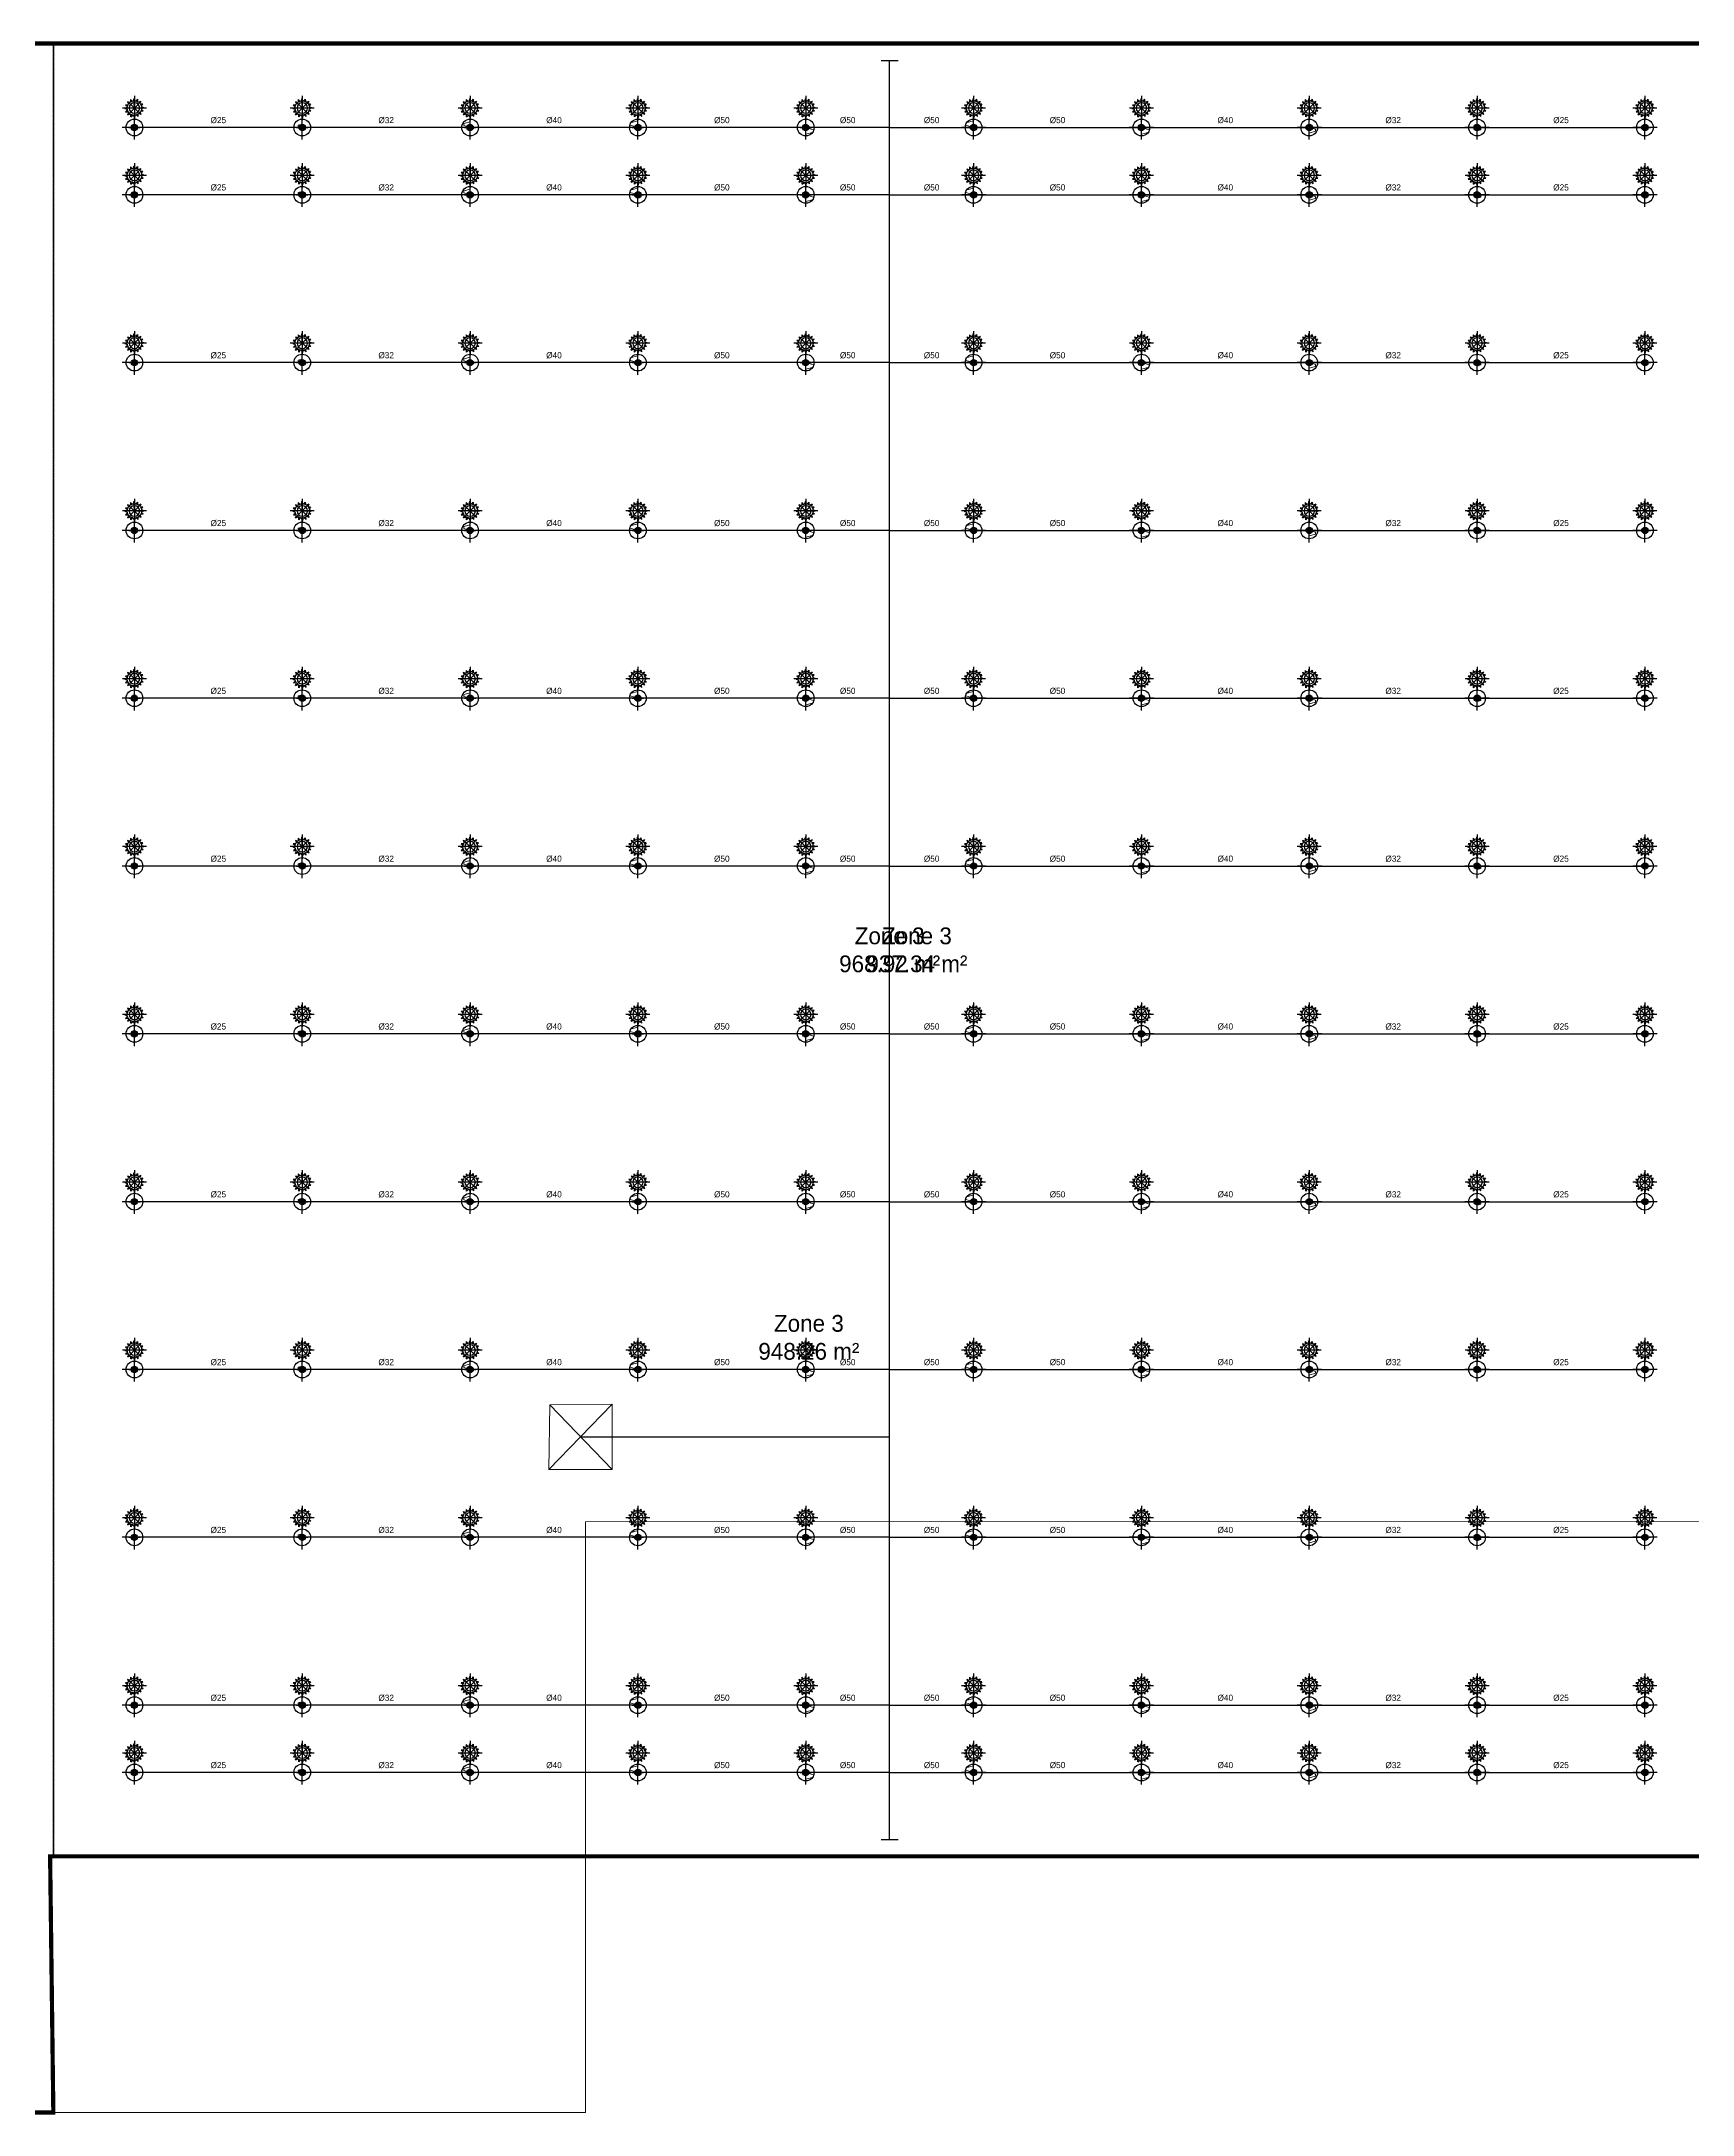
# Model space of a CAD drawing. Header units: millimetres. Extents: x 1706 to 534926, y -578380 to 27192.
# Drawn here: x 475113 to 504626, y -346877 to -309817 of the extents above; entities that cross this region are included whole.
import ezdxf

# ---------------------------------------------------------------- set-up
doc = ezdxf.new("R2010")
doc.units = ezdxf.units.MM
doc.linetypes.add('DASHDOT', pattern=[1, 0.5, -0.25, 0, -0.25])
doc.linetypes.add('DASHED', pattern=[19.05, 12.7, -6.35])
doc.layers.get('0').update_dxf_attribs({"color": 251})
for name, color, linetype in [('25∅', 1, 'DASHDOT'), ('floor boundary', 5, 'Continuous'), ('sprinkler - pipe branch', 1, 'Continuous'), ('sprinkler - pipe branch labels', 7, 'Continuous'), ('sprinkler - pipe branch markers', 8, 'Continuous'), ('sprinkler - pipe main', 1, 'Continuous'), ('sprinkler - pipe reducer', 30, 'Continuous'), ('sprinkler - sprinkler (above)', 4, 'Continuous'), ('sprinkler - zone label', 7, 'Continuous')]:
    doc.layers.add(name, color=color, linetype=linetype)
doc.layers.add('FF-PENDENT SPRINKLER', color=7, linetype='Continuous', true_color=0xcc0099)
doc.layers.add('McD-FIRE-SPRINKLER LINES', color=1, linetype='Continuous', lineweight=9)

# ---------------------------------------------------------------- blocks, each defined once
blk = doc.blocks.new('shaft')
at = {"layer": 'McD-FIRE-SPRINKLER LINES'}
blk.add_lwpolyline([(-550, 570), (-564, -585), (564, -585), (564, 584)], close=True, dxfattribs=at)
for points in [[(564, 584), (-564, -585)], [(-550, 570), (564, -585)]]:
    blk.add_lwpolyline(points, dxfattribs=at)
blk = doc.blocks.new('UPRIGHT SPRINKLER -68°C')
at = {"color": 5}
for p, q in [((-106, 3, 3), (-81, 13, 3)), ((-106, 3, 3), (-82, -7, 3)), ((-74, 76, 3), (-49, 65, 3)), ((-74, 76, 3), (-64, 51, 3)), ((3, 106, 3), (-9, 80, 3)), ((3, 106, 3), (13, 79, 3)), ((76, 74, 3), (49, 63, 3)), ((76, 74, 3), (65, 47, 3)), ((105, -3, 3), (79, 9, 3)), ((-76, -73, 3), (-66, -49, 3)), ((-76, -73, 3), (-53, -63, 3)), ((-4, -105, 3), (-13, -81, 3)), ((-4, -105, 3), (7, -81, 3)), ((72, -77, 3), (47, -66, 3)), ((72, -77, 3), (62, -51, 3)), ((105, -3, 3), (79, -13, 3))]:
    blk.add_line(p, q, dxfattribs=at)
at = {"color": 6}
for p, q in [((-1, -1, 3), (-106, 4, 3)), ((-96, 45, 3), (-78, 25, 3)), ((-96, 45, 3), (-69, 44, 3)), ((72, -77, 3), (-74, 76, 3)), ((-36, 100, 3), (-38, 72, 3)), ((-36, 100, 3), (-17, 79, 3)), ((-1, -1, 3), (3, 106, 3)), ((76, 74, 3), (-1, -1, 3)), ((43, 98, 3), (21, 77, 3)), ((43, 98, 3), (42, 68, 3)), ((99, 38, 3), (70, 39, 3)), ((99, 38, 3), (78, 18, 3)), ((-99, -35, 3), (-80, -18, 3)), ((-99, -35, 3), (-74, -36, 3)), ((-76, -73, 3), (-1, -1, 3)), ((-45, -95, 3), (-44, -70, 3)), ((-45, -95, 3), (-26, -78, 3)), ((-1, -1, 3), (-4, -105, 3)), ((-1, -1, 3), (105, -3, 3)), ((36, -98, 3), (19, -79, 3)), ((36, -98, 3), (38, -72, 3)), ((96, -43, 3), (69, -42, 3)), ((96, -43, 3), (77, -22, 3))]:
    blk.add_line(p, q, dxfattribs=at)
at = {"color": 5, "elevation": 3}
for points in [[(-1, -136), (-1, 135)], [(-137, -1), (135, -1)]]:
    blk.add_lwpolyline(points, dxfattribs=at)
at = {"color": 3}
blk.add_circle((-1, -1, 3), 59.2, dxfattribs=at)
at = {"color": 5}
for start, end in [(140.8422, 170.3714), (95.6315, 125.6992), (51.7639, 79.8685), (6.8313, 35.8146), (184.8407, 216.5012), (230.6178, 261.7138), (276.0216, 306.5945), (321.5184, 351.2266)]:
    blk.add_arc((-1, -1, 3), 81.1, start, end, dxfattribs=at)
blk = doc.blocks.new('PENDENT SPRINKLER (RG)')
at = {"linetype": 'Continuous', "extrusion": (0.000667552, -0.000166966, 1)}
h = blk.add_hatch(color=5, dxfattribs=at)
h.dxf.hatch_style = 1
edge = h.paths.add_edge_path()
edge.add_arc((0, 0), 56.7, 44.562, 404.562, ccw=False)
at = {"layer": '25∅', "linetype": 'Continuous', "extrusion": (0.000667552, -0.000166966, 1)}
h = blk.add_hatch(color=5, dxfattribs=at)
h.dxf.hatch_style = 1
edge = h.paths.add_edge_path()
edge.add_arc((0, 0), 56.7, 44.562, 404.562, ccw=False)
at = {"color": 222, "linetype": 'Continuous', "true_color": 0xcc0099, "extrusion": (0.000667073, -0.000166479, 1)}
for points in [[(0, -217), (0, 217)], [(-217, 0), (217, 0)]]:
    blk.add_lwpolyline(points, dxfattribs=at)
at = {"color": 222, "linetype": 'Continuous', "true_color": 0xcc0099, "extrusion": (0.000667552, -0.000166966, 1)}
blk.add_circle((0, 0), 150, dxfattribs=at)
at = {"color": 5, "linetype": 'Continuous', "extrusion": (0.000667552, -0.000166966, 1)}
blk.add_circle((0, 0), 56.7, dxfattribs=at)
at = {"layer": '25∅', "color": 5, "linetype": 'Continuous', "extrusion": (0.000667552, -0.000166966, 1)}
blk.add_circle((0, 0), 56.7, dxfattribs=at)
at = {"layer": 'FF-PENDENT SPRINKLER', "extrusion": (1.02436e-19, 0, -1), "xscale": 1.588226225829954, "yscale": 1.588226225829954, "zscale": 1.588226225829954}
blk.add_blockref('UPRIGHT SPRINKLER -68°C', (-346, 1, -4), dxfattribs=at)
blk = doc.blocks.new('reducer')
at = {"layer": 'McD-FIRE-SPRINKLER LINES'}
blk.add_lwpolyline([(16, 55), (33, 55), (48, 0), (0, 0)], close=True, dxfattribs=at)

msp = doc.modelspace()

# ---------------------------------------------------------------- linework, layer by layer
at = {"layer": 'floor boundary', "color": 0, "linetype": 'Continuous', "const_width": 75}
msp.add_lwpolyline([(411488.703, -336266.793), (411488.703, -328366.794), (410288.704, -328366.794), (410288.704, -315870.079), (414276.703, -315866.794), (414276.703, -309854.793), (530888.703, -309854.793), (530900.703, -315866.794), (534888.704, -315866.794), (534888.704, -342261.747), (475267.709, -342261.747), (475325.367, -346839.556), (460338.663, -346839.556), (460259.49, -336269.794)], close=True, dxfattribs=at)
at = {"layer": 'floor boundary', "linetype": 'DASHED'}
for points in [[(475325.367, -309854.793), (475325.367, -342261.747), (475267.709, -342261.747), (475325.367, -346839.556), (460338.663, -346839.556), (460259.49, -336269.794), (447043.256, -336268.98), (447043.256, -309854.793)], [(475325.367, -309854.793), (475325.367, -342261.747), (475267.709, -342261.747), (475325.367, -346839.556), (460338.663, -346839.556), (460259.49, -336269.794), (447043.256, -336268.98), (447043.256, -309854.793)], [(505223.785, -309854.793), (505223.785, -342261.747), (475325.367, -342261.747), (475325.367, -309854.793)], [(505223.785, -309854.793), (505223.785, -342261.747), (475325.367, -342261.747), (475325.367, -309854.793)]]:
    msp.add_lwpolyline(points, close=True, dxfattribs=at)
at = {"layer": 'McD-FIRE-SPRINKLER LINES'}
msp.add_lwpolyline([(414276.703, -309854.793), (414276.703, -315866.794), (410288.704, -315870.079), (410288.704, -328366.794), (411488.703, -328366.794), (411488.703, -336266.793), (460259.49, -336269.794), (460338.663, -346839.556), (484838.703, -346839.556), (484838.703, -336278.794), (533688.707, -336266.793), (533688.707, -328366.794), (534888.704, -328366.794), (534888.704, -315866.794), (530900.703, -315866.794), (530888.703, -309854.793)], close=True, dxfattribs=at)
at = {"layer": 'sprinkler - pipe branch'}
for points in [[(479774.576, -311354.793), (476774.576, -311354.793)], [(482774.576, -311354.793), (479774.576, -311354.793)], [(485774.576, -311354.793), (482774.576, -311354.793)], [(488774.576, -311354.793), (485774.576, -311354.793)], [(490274.576, -311354.793), (488774.576, -311354.793)], [(490274.576, -311354.793), (491774.576, -311354.793)], [(491774.576, -311354.793), (494774.576, -311354.793)], [(494774.576, -311354.793), (497774.576, -311354.793)], [(497774.576, -311354.793), (500774.576, -311354.793)], [(500774.576, -311354.793), (503774.576, -311354.793)], [(479774.576, -312558.27), (476774.576, -312558.27)], [(482774.576, -312558.27), (479774.576, -312558.27)], [(485774.576, -312558.27), (482774.576, -312558.27)], [(488774.576, -312558.27), (485774.576, -312558.27)], [(490274.576, -312558.27), (488774.576, -312558.27)], [(490274.576, -312558.27), (491774.576, -312558.27)], [(491774.576, -312558.27), (494774.576, -312558.27)], [(494774.576, -312558.27), (497774.576, -312558.27)], [(497774.576, -312558.27), (500774.576, -312558.27)], [(500774.576, -312558.27), (503774.576, -312558.27)], [(479774.576, -315558.27), (476774.576, -315558.27)], [(482774.576, -315558.27), (479774.576, -315558.27)], [(485774.576, -315558.27), (482774.576, -315558.27)], [(488774.576, -315558.27), (485774.576, -315558.27)], [(490274.576, -315558.27), (488774.576, -315558.27)], [(490274.576, -315558.27), (491774.576, -315558.27)], [(491774.576, -315558.27), (494774.576, -315558.27)], [(494774.576, -315558.27), (497774.576, -315558.27)], [(497774.576, -315558.27), (500774.576, -315558.27)], [(500774.576, -315558.27), (503774.576, -315558.27)], [(479774.576, -318558.27), (476774.576, -318558.27)], [(482774.576, -318558.27), (479774.576, -318558.27)], [(485774.576, -318558.27), (482774.576, -318558.27)], [(488774.576, -318558.27), (485774.576, -318558.27)], [(490274.576, -318558.27), (488774.576, -318558.27)], [(490274.576, -318558.27), (491774.576, -318558.27)], [(491774.576, -318558.27), (494774.576, -318558.27)], [(494774.576, -318558.27), (497774.576, -318558.27)], [(497774.576, -318558.27), (500774.576, -318558.27)], [(500774.576, -318558.27), (503774.576, -318558.27)], [(479774.576, -321558.27), (476774.576, -321558.27)], [(482774.576, -321558.27), (479774.576, -321558.27)], [(485774.576, -321558.27), (482774.576, -321558.27)], [(488774.576, -321558.27), (485774.576, -321558.27)], [(490274.576, -321558.27), (488774.576, -321558.27)], [(490274.576, -321558.27), (491774.576, -321558.27)], [(491774.576, -321558.27), (494774.576, -321558.27)], [(494774.576, -321558.27), (497774.576, -321558.27)], [(497774.576, -321558.27), (500774.576, -321558.27)], [(500774.576, -321558.27), (503774.576, -321558.27)], [(479774.576, -324558.27), (476774.576, -324558.27)], [(482774.576, -324558.27), (479774.576, -324558.27)], [(485774.576, -324558.27), (482774.576, -324558.27)], [(488774.576, -324558.27), (485774.576, -324558.27)], [(490274.576, -324558.27), (488774.576, -324558.27)], [(490274.576, -324558.27), (491774.576, -324558.27)], [(491774.576, -324558.27), (494774.576, -324558.27)], [(494774.576, -324558.27), (497774.576, -324558.27)], [(497774.576, -324558.27), (500774.576, -324558.27)], [(500774.576, -324558.27), (503774.576, -324558.27)], [(479774.576, -327558.27), (476774.576, -327558.27)], [(482774.576, -327558.27), (479774.576, -327558.27)], [(485774.576, -327558.27), (482774.576, -327558.27)], [(488774.576, -327558.27), (485774.576, -327558.27)], [(490274.576, -327558.27), (488774.576, -327558.27)], [(490274.576, -327558.27), (491774.576, -327558.27)], [(491774.576, -327558.27), (494774.576, -327558.27)], [(494774.576, -327558.27), (497774.576, -327558.27)], [(497774.576, -327558.27), (500774.576, -327558.27)], [(500774.576, -327558.27), (503774.576, -327558.27)], [(479774.576, -330558.27), (476774.576, -330558.27)], [(482774.576, -330558.27), (479774.576, -330558.27)], [(485774.576, -330558.27), (482774.576, -330558.27)], [(488774.576, -330558.27), (485774.576, -330558.27)], [(490274.576, -330558.27), (488774.576, -330558.27)], [(490274.576, -330558.27), (491774.576, -330558.27)], [(491774.576, -330558.27), (494774.576, -330558.27)], [(494774.576, -330558.27), (497774.576, -330558.27)], [(497774.576, -330558.27), (500774.576, -330558.27)], [(500774.576, -330558.27), (503774.576, -330558.27)], [(479774.576, -333558.27), (476774.576, -333558.27)], [(482774.576, -333558.27), (479774.576, -333558.27)], [(485774.576, -333558.27), (482774.576, -333558.27)], [(488774.576, -333558.27), (485774.576, -333558.27)], [(490274.576, -333558.27), (488774.576, -333558.27)], [(490274.576, -333558.27), (491774.576, -333558.27)], [(491774.576, -333558.27), (494774.576, -333558.27)], [(494774.576, -333558.27), (497774.576, -333558.27)], [(497774.576, -333558.27), (500774.576, -333558.27)], [(500774.576, -333558.27), (503774.576, -333558.27)], [(479774.576, -336558.27), (476774.576, -336558.27)], [(482774.576, -336558.27), (479774.576, -336558.27)], [(485774.576, -336558.27), (482774.576, -336558.27)], [(488774.576, -336558.27), (485774.576, -336558.27)], [(490274.576, -336558.27), (488774.576, -336558.27)], [(490274.576, -336558.27), (491774.576, -336558.27)], [(491774.576, -336558.27), (494774.576, -336558.27)], [(494774.576, -336558.27), (497774.576, -336558.27)], [(497774.576, -336558.27), (500774.576, -336558.27)], [(500774.576, -336558.27), (503774.576, -336558.27)], [(479774.576, -339558.27), (476774.576, -339558.27)], [(482774.576, -339558.27), (479774.576, -339558.27)], [(485774.576, -339558.27), (482774.576, -339558.27)], [(488774.576, -339558.27), (485774.576, -339558.27)], [(490274.576, -339558.27), (488774.576, -339558.27)], [(490274.576, -339558.27), (491774.576, -339558.27)], [(491774.576, -339558.27), (494774.576, -339558.27)], [(494774.576, -339558.27), (497774.576, -339558.27)], [(497774.576, -339558.27), (500774.576, -339558.27)], [(500774.576, -339558.27), (503774.576, -339558.27)], [(479774.576, -340761.747), (476774.576, -340761.747)], [(482774.576, -340761.747), (479774.576, -340761.747)], [(485774.576, -340761.747), (482774.576, -340761.747)], [(488774.576, -340761.747), (485774.576, -340761.747)], [(490274.576, -340761.747), (488774.576, -340761.747)], [(490274.576, -340761.747), (491774.576, -340761.747)], [(491774.576, -340761.747), (494774.576, -340761.747)], [(494774.576, -340761.747), (497774.576, -340761.747)], [(497774.576, -340761.747), (500774.576, -340761.747)], [(500774.576, -340761.747), (503774.576, -340761.747)]]:
    msp.add_lwpolyline(points, dxfattribs=at)
at = {"layer": 'sprinkler - pipe branch markers'}
for p, q in [((476674.576, -311354.793), (476874.576, -311354.793)), ((479674.576, -311354.793), (479874.576, -311354.793)), ((482674.576, -311354.793), (482874.576, -311354.793)), ((485674.576, -311354.793), (485874.576, -311354.793)), ((488674.576, -311354.793), (488874.576, -311354.793)), ((491674.576, -311354.793), (491874.576, -311354.793)), ((494674.576, -311354.793), (494874.576, -311354.793)), ((497674.576, -311354.793), (497874.576, -311354.793)), ((500674.576, -311354.793), (500874.576, -311354.793)), ((503674.576, -311354.793), (503874.576, -311354.793)), ((476674.576, -312558.27), (476874.576, -312558.27)), ((479674.576, -312558.27), (479874.576, -312558.27)), ((482674.576, -312558.27), (482874.576, -312558.27)), ((485674.576, -312558.27), (485874.576, -312558.27)), ((488674.576, -312558.27), (488874.576, -312558.27)), ((491674.576, -312558.27), (491874.576, -312558.27)), ((494674.576, -312558.27), (494874.576, -312558.27)), ((497674.576, -312558.27), (497874.576, -312558.27)), ((500674.576, -312558.27), (500874.576, -312558.27)), ((503674.576, -312558.27), (503874.576, -312558.27)), ((476674.576, -315558.27), (476874.576, -315558.27)), ((479674.576, -315558.27), (479874.576, -315558.27)), ((482674.576, -315558.27), (482874.576, -315558.27)), ((485674.576, -315558.27), (485874.576, -315558.27)), ((488674.576, -315558.27), (488874.576, -315558.27)), ((491674.576, -315558.27), (491874.576, -315558.27)), ((494674.576, -315558.27), (494874.576, -315558.27)), ((497674.576, -315558.27), (497874.576, -315558.27)), ((500674.576, -315558.27), (500874.576, -315558.27)), ((503674.576, -315558.27), (503874.576, -315558.27)), ((476674.576, -318558.27), (476874.576, -318558.27)), ((479674.576, -318558.27), (479874.576, -318558.27)), ((482674.576, -318558.27), (482874.576, -318558.27)), ((485674.576, -318558.27), (485874.576, -318558.27)), ((488674.576, -318558.27), (488874.576, -318558.27)), ((491674.576, -318558.27), (491874.576, -318558.27)), ((494674.576, -318558.27), (494874.576, -318558.27)), ((497674.576, -318558.27), (497874.576, -318558.27)), ((500674.576, -318558.27), (500874.576, -318558.27)), ((503674.576, -318558.27), (503874.576, -318558.27)), ((476674.576, -321558.27), (476874.576, -321558.27)), ((479674.576, -321558.27), (479874.576, -321558.27)), ((482674.576, -321558.27), (482874.576, -321558.27)), ((485674.576, -321558.27), (485874.576, -321558.27)), ((488674.576, -321558.27), (488874.576, -321558.27)), ((491674.576, -321558.27), (491874.576, -321558.27)), ((494674.576, -321558.27), (494874.576, -321558.27)), ((497674.576, -321558.27), (497874.576, -321558.27)), ((500674.576, -321558.27), (500874.576, -321558.27)), ((503674.576, -321558.27), (503874.576, -321558.27)), ((476674.576, -324558.27), (476874.576, -324558.27)), ((479674.576, -324558.27), (479874.576, -324558.27)), ((482674.576, -324558.27), (482874.576, -324558.27)), ((485674.576, -324558.27), (485874.576, -324558.27)), ((488674.576, -324558.27), (488874.576, -324558.27)), ((491674.576, -324558.27), (491874.576, -324558.27)), ((494674.576, -324558.27), (494874.576, -324558.27)), ((497674.576, -324558.27), (497874.576, -324558.27)), ((500674.576, -324558.27), (500874.576, -324558.27)), ((503674.576, -324558.27), (503874.576, -324558.27)), ((476674.576, -327558.27), (476874.576, -327558.27)), ((479674.576, -327558.27), (479874.576, -327558.27)), ((482674.576, -327558.27), (482874.576, -327558.27)), ((485674.576, -327558.27), (485874.576, -327558.27)), ((488674.576, -327558.27), (488874.576, -327558.27)), ((491674.576, -327558.27), (491874.576, -327558.27)), ((494674.576, -327558.27), (494874.576, -327558.27)), ((497674.576, -327558.27), (497874.576, -327558.27)), ((500674.576, -327558.27), (500874.576, -327558.27)), ((503674.576, -327558.27), (503874.576, -327558.27)), ((476674.576, -330558.27), (476874.576, -330558.27)), ((479674.576, -330558.27), (479874.576, -330558.27)), ((482674.576, -330558.27), (482874.576, -330558.27)), ((485674.576, -330558.27), (485874.576, -330558.27)), ((488674.576, -330558.27), (488874.576, -330558.27)), ((491674.576, -330558.27), (491874.576, -330558.27)), ((494674.576, -330558.27), (494874.576, -330558.27)), ((497674.576, -330558.27), (497874.576, -330558.27)), ((500674.576, -330558.27), (500874.576, -330558.27)), ((503674.576, -330558.27), (503874.576, -330558.27)), ((476674.576, -333558.27), (476874.576, -333558.27)), ((479674.576, -333558.27), (479874.576, -333558.27)), ((482674.576, -333558.27), (482874.576, -333558.27)), ((485674.576, -333558.27), (485874.576, -333558.27)), ((488674.576, -333558.27), (488874.576, -333558.27)), ((491674.576, -333558.27), (491874.576, -333558.27)), ((494674.576, -333558.27), (494874.576, -333558.27)), ((497674.576, -333558.27), (497874.576, -333558.27)), ((500674.576, -333558.27), (500874.576, -333558.27)), ((503674.576, -333558.27), (503874.576, -333558.27)), ((476674.576, -336558.27), (476874.576, -336558.27)), ((479674.576, -336558.27), (479874.576, -336558.27)), ((482674.576, -336558.27), (482874.576, -336558.27)), ((485674.576, -336558.27), (485874.576, -336558.27)), ((488674.576, -336558.27), (488874.576, -336558.27)), ((491674.576, -336558.27), (491874.576, -336558.27)), ((494674.576, -336558.27), (494874.576, -336558.27)), ((497674.576, -336558.27), (497874.576, -336558.27)), ((500674.576, -336558.27), (500874.576, -336558.27)), ((503674.576, -336558.27), (503874.576, -336558.27)), ((476674.576, -339558.27), (476874.576, -339558.27)), ((479674.576, -339558.27), (479874.576, -339558.27)), ((482674.576, -339558.27), (482874.576, -339558.27)), ((485674.576, -339558.27), (485874.576, -339558.27)), ((488674.576, -339558.27), (488874.576, -339558.27)), ((491674.576, -339558.27), (491874.576, -339558.27)), ((494674.576, -339558.27), (494874.576, -339558.27)), ((497674.576, -339558.27), (497874.576, -339558.27)), ((500674.576, -339558.27), (500874.576, -339558.27)), ((503674.576, -339558.27), (503874.576, -339558.27)), ((476674.576, -340761.747), (476874.576, -340761.747)), ((479674.576, -340761.747), (479874.576, -340761.747)), ((482674.576, -340761.747), (482874.576, -340761.747)), ((485674.576, -340761.747), (485874.576, -340761.747)), ((488674.576, -340761.747), (488874.576, -340761.747)), ((491674.576, -340761.747), (491874.576, -340761.747)), ((494674.576, -340761.747), (494874.576, -340761.747)), ((497674.576, -340761.747), (497874.576, -340761.747)), ((500674.576, -340761.747), (500874.576, -340761.747)), ((503674.576, -340761.747), (503874.576, -340761.747))]:
    msp.add_line(p, q, dxfattribs=at)
at = {"layer": 'sprinkler - pipe main'}
for points in [[(490124.576, -310154.793), (490424.576, -310154.793)], [(490274.576, -341961.747), (490274.576, -310154.793)], [(484748.826, -334762.194), (490274.576, -334762.194)], [(490124.576, -341961.747), (490424.576, -341961.747)]]:
    msp.add_lwpolyline(points, dxfattribs=at)

# ---------------------------------------------------------------- block references
at = {"layer": 'McD-FIRE-SPRINKLER LINES'}
msp.add_blockref('shaft', (484748.826, -334762.194), dxfattribs=at)
at = {"layer": 'sprinkler - pipe reducer', "color": 30}
for p, xscale, yscale, zscale, rotation in [((479774.576, -311354.793), 1.271941932564014, 1.271941932564014, 1.271941932564014, 90), ((482774.576, -311354.793), 2.061508256296826, 2.061508256296826, 2.061508256296826, 90), ((485774.576, -311354.793), 2.5, 2.5, 2.5, 90), ((491774.576, -311354.793), 2.5, 2.5, 2.5, 90), ((488774.576, -311354.793), 2.5, 2.5, 2.5, 270), ((494774.576, -311354.793), 2.5, 2.5, 2.5, 270), ((497774.576, -311354.793), 2.061508256296826, 2.061508256296826, 2.061508256296826, 270), ((500774.576, -311354.793), 1.271941932564014, 1.271941932564014, 1.271941932564014, 270), ((479774.576, -312558.27), 1.271941932564014, 1.271941932564014, 1.271941932564014, 90), ((482774.576, -312558.27), 2.061508256296826, 2.061508256296826, 2.061508256296826, 90), ((485774.576, -312558.27), 2.5, 2.5, 2.5, 90), ((488774.576, -312558.27), 2.5, 2.5, 2.5, 270), ((491774.576, -312558.27), 2.5, 2.5, 2.5, 90), ((494774.576, -312558.27), 2.5, 2.5, 2.5, 270), ((497774.576, -312558.27), 2.061508256296826, 2.061508256296826, 2.061508256296826, 270), ((500774.576, -312558.27), 1.271941932564014, 1.271941932564014, 1.271941932564014, 270), ((479774.576, -315558.27), 1.271941932564014, 1.271941932564014, 1.271941932564014, 90), ((482774.576, -315558.27), 2.061508256296826, 2.061508256296826, 2.061508256296826, 90), ((485774.576, -315558.27), 2.5, 2.5, 2.5, 90), ((488774.576, -315558.27), 2.5, 2.5, 2.5, 270), ((491774.576, -315558.27), 2.5, 2.5, 2.5, 90), ((494774.576, -315558.27), 2.5, 2.5, 2.5, 270), ((497774.576, -315558.27), 2.061508256296826, 2.061508256296826, 2.061508256296826, 270), ((500774.576, -315558.27), 1.271941932564014, 1.271941932564014, 1.271941932564014, 270), ((479774.576, -318558.27), 1.271941932564014, 1.271941932564014, 1.271941932564014, 90), ((482774.576, -318558.27), 2.061508256296826, 2.061508256296826, 2.061508256296826, 90), ((485774.576, -318558.27), 2.5, 2.5, 2.5, 90), ((488774.576, -318558.27), 2.5, 2.5, 2.5, 270), ((491774.576, -318558.27), 2.5, 2.5, 2.5, 90), ((494774.576, -318558.27), 2.5, 2.5, 2.5, 270), ((497774.576, -318558.27), 2.061508256296826, 2.061508256296826, 2.061508256296826, 270), ((500774.576, -318558.27), 1.271941932564014, 1.271941932564014, 1.271941932564014, 270), ((479774.576, -321558.27), 1.271941932564014, 1.271941932564014, 1.271941932564014, 90), ((482774.576, -321558.27), 2.061508256296826, 2.061508256296826, 2.061508256296826, 90), ((485774.576, -321558.27), 2.5, 2.5, 2.5, 90), ((488774.576, -321558.27), 2.5, 2.5, 2.5, 270), ((491774.576, -321558.27), 2.5, 2.5, 2.5, 90), ((494774.576, -321558.27), 2.5, 2.5, 2.5, 270), ((497774.576, -321558.27), 2.061508256296826, 2.061508256296826, 2.061508256296826, 270), ((500774.576, -321558.27), 1.271941932564014, 1.271941932564014, 1.271941932564014, 270), ((479774.576, -324558.27), 1.271941932564014, 1.271941932564014, 1.271941932564014, 90), ((482774.576, -324558.27), 2.061508256296826, 2.061508256296826, 2.061508256296826, 90), ((485774.576, -324558.27), 2.5, 2.5, 2.5, 90), ((488774.576, -324558.27), 2.5, 2.5, 2.5, 270), ((491774.576, -324558.27), 2.5, 2.5, 2.5, 90), ((494774.576, -324558.27), 2.5, 2.5, 2.5, 270), ((497774.576, -324558.27), 2.061508256296826, 2.061508256296826, 2.061508256296826, 270), ((500774.576, -324558.27), 1.271941932564014, 1.271941932564014, 1.271941932564014, 270), ((479774.576, -327558.27), 1.271941932564014, 1.271941932564014, 1.271941932564014, 90), ((482774.576, -327558.27), 2.061508256296826, 2.061508256296826, 2.061508256296826, 90), ((485774.576, -327558.27), 2.5, 2.5, 2.5, 90), ((488774.576, -327558.27), 2.5, 2.5, 2.5, 270), ((491774.576, -327558.27), 2.5, 2.5, 2.5, 90), ((494774.576, -327558.27), 2.5, 2.5, 2.5, 270), ((497774.576, -327558.27), 2.061508256296826, 2.061508256296826, 2.061508256296826, 270), ((500774.576, -327558.27), 1.271941932564014, 1.271941932564014, 1.271941932564014, 270), ((479774.576, -330558.27), 1.271941932564014, 1.271941932564014, 1.271941932564014, 90), ((482774.576, -330558.27), 2.061508256296826, 2.061508256296826, 2.061508256296826, 90), ((485774.576, -330558.27), 2.5, 2.5, 2.5, 90), ((488774.576, -330558.27), 2.5, 2.5, 2.5, 270), ((491774.576, -330558.27), 2.5, 2.5, 2.5, 90), ((494774.576, -330558.27), 2.5, 2.5, 2.5, 270), ((497774.576, -330558.27), 2.061508256296826, 2.061508256296826, 2.061508256296826, 270), ((500774.576, -330558.27), 1.271941932564014, 1.271941932564014, 1.271941932564014, 270), ((479774.576, -333558.27), 1.271941932564014, 1.271941932564014, 1.271941932564014, 90), ((482774.576, -333558.27), 2.061508256296826, 2.061508256296826, 2.061508256296826, 90), ((485774.576, -333558.27), 2.5, 2.5, 2.5, 90), ((491774.576, -333558.27), 2.5, 2.5, 2.5, 90), ((488774.576, -333558.27), 2.5, 2.5, 2.5, 270), ((494774.576, -333558.27), 2.5, 2.5, 2.5, 270), ((497774.576, -333558.27), 2.061508256296826, 2.061508256296826, 2.061508256296826, 270), ((500774.576, -333558.27), 1.271941932564014, 1.271941932564014, 1.271941932564014, 270), ((479774.576, -336558.27), 1.271941932564014, 1.271941932564014, 1.271941932564014, 90), ((482774.576, -336558.27), 2.061508256296826, 2.061508256296826, 2.061508256296826, 90), ((485774.576, -336558.27), 2.5, 2.5, 2.5, 90), ((491774.576, -336558.27), 2.5, 2.5, 2.5, 90), ((488774.576, -336558.27), 2.5, 2.5, 2.5, 270), ((494774.576, -336558.27), 2.5, 2.5, 2.5, 270), ((497774.576, -336558.27), 2.061508256296826, 2.061508256296826, 2.061508256296826, 270), ((500774.576, -336558.27), 1.271941932564014, 1.271941932564014, 1.271941932564014, 270), ((482774.576, -339558.27), 2.061508256296826, 2.061508256296826, 2.061508256296826, 90), ((485774.576, -339558.27), 2.5, 2.5, 2.5, 90), ((491774.576, -339558.27), 2.5, 2.5, 2.5, 90), ((479774.576, -339558.27), 1.271941932564014, 1.271941932564014, 1.271941932564014, 90), ((488774.576, -339558.27), 2.5, 2.5, 2.5, 270), ((494774.576, -339558.27), 2.5, 2.5, 2.5, 270), ((497774.576, -339558.27), 2.061508256296826, 2.061508256296826, 2.061508256296826, 270), ((500774.576, -339558.27), 1.271941932564014, 1.271941932564014, 1.271941932564014, 270), ((479774.576, -340761.747), 1.271941932564014, 1.271941932564014, 1.271941932564014, 90), ((482774.576, -340761.747), 2.061508256296826, 2.061508256296826, 2.061508256296826, 90), ((485774.576, -340761.747), 2.5, 2.5, 2.5, 90), ((488774.576, -340761.747), 2.5, 2.5, 2.5, 270), ((491774.576, -340761.747), 2.5, 2.5, 2.5, 90), ((494774.576, -340761.747), 2.5, 2.5, 2.5, 270), ((497774.576, -340761.747), 2.061508256296826, 2.061508256296826, 2.061508256296826, 270), ((500774.576, -340761.747), 1.271941932564014, 1.271941932564014, 1.271941932564014, 270)]:
    msp.add_blockref('reducer', p, dxfattribs=dict(at, xscale=xscale, yscale=yscale, zscale=zscale, rotation=rotation))
at = {"layer": 'sprinkler - sprinkler (above)', "rotation": 90}
for p in [(476774.576, -311354.793), (479774.576, -311354.793), (482774.576, -311354.793), (485774.576, -311354.793), (488774.576, -311354.793), (491774.576, -311354.793), (494774.576, -311354.793), (497774.576, -311354.793), (500774.576, -311354.793), (503774.576, -311354.793), (476774.576, -312558.27), (479774.576, -312558.27), (482774.576, -312558.27), (485774.576, -312558.27), (488774.576, -312558.27), (491774.576, -312558.27), (494774.576, -312558.27), (497774.576, -312558.27), (500774.576, -312558.27), (503774.576, -312558.27), (476774.576, -315558.27), (479774.576, -315558.27), (482774.576, -315558.27), (485774.576, -315558.27), (488774.576, -315558.27), (491774.576, -315558.27), (494774.576, -315558.27), (497774.576, -315558.27), (500774.576, -315558.27), (503774.576, -315558.27), (476774.576, -318558.27), (479774.576, -318558.27), (482774.576, -318558.27), (485774.576, -318558.27), (488774.576, -318558.27), (491774.576, -318558.27), (494774.576, -318558.27), (497774.576, -318558.27), (500774.576, -318558.27), (503774.576, -318558.27), (476774.576, -321558.27), (479774.576, -321558.27), (482774.576, -321558.27), (485774.576, -321558.27), (488774.576, -321558.27), (491774.576, -321558.27), (494774.576, -321558.27), (497774.576, -321558.27), (500774.576, -321558.27), (503774.576, -321558.27), (476774.576, -324558.27), (479774.576, -324558.27), (482774.576, -324558.27), (485774.576, -324558.27), (488774.576, -324558.27), (491774.576, -324558.27), (494774.576, -324558.27), (497774.576, -324558.27), (500774.576, -324558.27), (503774.576, -324558.27), (476774.576, -327558.27), (479774.576, -327558.27), (482774.576, -327558.27), (485774.576, -327558.27), (488774.576, -327558.27), (491774.576, -327558.27), (494774.576, -327558.27), (497774.576, -327558.27), (500774.576, -327558.27), (503774.576, -327558.27), (476774.576, -330558.27), (479774.576, -330558.27), (482774.576, -330558.27), (485774.576, -330558.27), (488774.576, -330558.27), (491774.576, -330558.27), (494774.576, -330558.27), (497774.576, -330558.27), (500774.576, -330558.27), (503774.576, -330558.27), (476774.576, -333558.27), (479774.576, -333558.27), (482774.576, -333558.27), (485774.576, -333558.27), (488774.576, -333558.27), (491774.576, -333558.27), (494774.576, -333558.27), (497774.576, -333558.27), (500774.576, -333558.27), (503774.576, -333558.27), (476774.576, -336558.27), (479774.576, -336558.27), (482774.576, -336558.27), (485774.576, -336558.27), (488774.576, -336558.27), (491774.576, -336558.27), (494774.576, -336558.27), (497774.576, -336558.27), (500774.576, -336558.27), (503774.576, -336558.27), (476774.576, -339558.27), (479774.576, -339558.27), (482774.576, -339558.27), (485774.576, -339558.27), (488774.576, -339558.27), (491774.576, -339558.27), (494774.576, -339558.27), (497774.576, -339558.27), (500774.576, -339558.27), (503774.576, -339558.27), (476774.576, -340761.747), (479774.576, -340761.747), (482774.576, -340761.747), (485774.576, -340761.747), (488774.576, -340761.747), (491774.576, -340761.747), (494774.576, -340761.747), (497774.576, -340761.747), (500774.576, -340761.747), (503774.576, -340761.747)]:
    msp.add_blockref('PENDENT SPRINKLER (RG)', p, dxfattribs=at)

# ---------------------------------------------------------------- texts
at = {"layer": 'sprinkler - pipe branch labels', "char_height": 110, "attachment_point": 5}
for s, insert in [('Ø25', (478274.576, -311224.793)), ('Ø32', (481274.576, -311224.793)), ('Ø40', (484274.576, -311224.793)), ('Ø50', (487274.576, -311224.793)), ('Ø50', (489524.576, -311224.793)), ('Ø50', (491024.576, -311224.793)), ('Ø50', (493274.576, -311224.793)), ('Ø40', (496274.576, -311224.793)), ('Ø32', (499274.576, -311224.793)), ('Ø25', (502274.576, -311224.793)), ('Ø25', (478274.576, -312428.27)), ('Ø32', (481274.576, -312428.27)), ('Ø40', (484274.576, -312428.27)), ('Ø50', (487274.576, -312428.27)), ('Ø50', (489524.576, -312428.27)), ('Ø50', (491024.576, -312428.27)), ('Ø50', (493274.576, -312428.27)), ('Ø40', (496274.576, -312428.27)), ('Ø32', (499274.576, -312428.27)), ('Ø25', (502274.576, -312428.27)), ('Ø25', (478274.576, -315428.27)), ('Ø32', (481274.576, -315428.27)), ('Ø40', (484274.576, -315428.27)), ('Ø50', (487274.576, -315428.27)), ('Ø50', (489524.576, -315428.27)), ('Ø50', (491024.576, -315428.27)), ('Ø50', (493274.576, -315428.27)), ('Ø40', (496274.576, -315428.27)), ('Ø32', (499274.576, -315428.27)), ('Ø25', (502274.576, -315428.27)), ('Ø25', (478274.576, -318428.27)), ('Ø32', (481274.576, -318428.27)), ('Ø40', (484274.576, -318428.27)), ('Ø50', (487274.576, -318428.27)), ('Ø50', (489524.576, -318428.27)), ('Ø50', (491024.576, -318428.27)), ('Ø50', (493274.576, -318428.27)), ('Ø40', (496274.576, -318428.27)), ('Ø32', (499274.576, -318428.27)), ('Ø25', (502274.576, -318428.27)), ('Ø25', (478274.576, -321428.27)), ('Ø32', (481274.576, -321428.27)), ('Ø40', (484274.576, -321428.27)), ('Ø50', (487274.576, -321428.27)), ('Ø50', (489524.576, -321428.27)), ('Ø50', (491024.576, -321428.27)), ('Ø50', (493274.576, -321428.27)), ('Ø40', (496274.576, -321428.27)), ('Ø32', (499274.576, -321428.27)), ('Ø25', (502274.576, -321428.27)), ('Ø25', (478274.576, -324428.27)), ('Ø32', (481274.576, -324428.27)), ('Ø40', (484274.576, -324428.27)), ('Ø50', (487274.576, -324428.27)), ('Ø50', (489524.576, -324428.27)), ('Ø50', (491024.576, -324428.27)), ('Ø50', (493274.576, -324428.27)), ('Ø40', (496274.576, -324428.27)), ('Ø32', (499274.576, -324428.27)), ('Ø25', (502274.576, -324428.27)), ('Ø25', (478274.576, -327428.27)), ('Ø32', (481274.576, -327428.27)), ('Ø40', (484274.576, -327428.27)), ('Ø50', (487274.576, -327428.27)), ('Ø50', (489524.576, -327428.27)), ('Ø50', (491024.576, -327428.27)), ('Ø50', (493274.576, -327428.27)), ('Ø40', (496274.576, -327428.27)), ('Ø32', (499274.576, -327428.27)), ('Ø25', (502274.576, -327428.27)), ('Ø25', (478274.576, -330428.27)), ('Ø32', (481274.576, -330428.27)), ('Ø40', (484274.576, -330428.27)), ('Ø50', (487274.576, -330428.27)), ('Ø50', (489524.576, -330428.27)), ('Ø50', (491024.576, -330428.27)), ('Ø50', (493274.576, -330428.27)), ('Ø40', (496274.576, -330428.27)), ('Ø32', (499274.576, -330428.27)), ('Ø25', (502274.576, -330428.27)), ('Ø25', (478274.576, -333428.27)), ('Ø32', (481274.576, -333428.27)), ('Ø40', (484274.576, -333428.27)), ('Ø50', (487274.576, -333428.27)), ('Ø50', (489524.576, -333428.27)), ('Ø50', (491024.576, -333428.27)), ('Ø50', (493274.576, -333428.27)), ('Ø40', (496274.576, -333428.27)), ('Ø32', (499274.576, -333428.27)), ('Ø25', (502274.576, -333428.27)), ('Ø25', (478274.576, -336428.27)), ('Ø32', (481274.576, -336428.27)), ('Ø40', (484274.576, -336428.27)), ('Ø50', (487274.576, -336428.27)), ('Ø50', (489524.576, -336428.27)), ('Ø50', (491024.576, -336428.27)), ('Ø50', (493274.576, -336428.27)), ('Ø40', (496274.576, -336428.27)), ('Ø32', (499274.576, -336428.27)), ('Ø25', (502274.576, -336428.27)), ('Ø25', (478274.576, -339428.27)), ('Ø32', (481274.576, -339428.27)), ('Ø40', (484274.576, -339428.27)), ('Ø50', (487274.576, -339428.27)), ('Ø50', (489524.576, -339428.27)), ('Ø50', (491024.576, -339428.27)), ('Ø50', (493274.576, -339428.27)), ('Ø40', (496274.576, -339428.27)), ('Ø32', (499274.576, -339428.27)), ('Ø25', (502274.576, -339428.27)), ('Ø25', (478274.576, -340631.747)), ('Ø32', (481274.576, -340631.747)), ('Ø40', (484274.576, -340631.747)), ('Ø50', (487274.576, -340631.747)), ('Ø50', (489524.576, -340631.747)), ('Ø50', (491024.576, -340631.747)), ('Ø50', (493274.576, -340631.747)), ('Ø40', (496274.576, -340631.747)), ('Ø32', (499274.576, -340631.747)), ('Ø25', (502274.576, -340631.747))]:
    msp.add_mtext(s, dxfattribs=dict(at, insert=insert))
at = {"layer": 'sprinkler - zone label', "color": 7, "char_height": 300, "attachment_point": 5}
for s, insert in [('Zone 3\\P968.92 m²', (490274.576, -326058.27)), ('Zone 3\\P968.92 m²', (490274.576, -326058.27)), ('Zone 3\\P968.92 m²', (490274.576, -326058.27)), ('Zone 3\\P937.34 m²', (490761.8, -326058.27)), ('Zone 3\\P948.26 m²', (488830.562, -332985.365))]:
    msp.add_mtext(s, dxfattribs=dict(at, insert=insert))

doc.saveas('drawing.dxf')
